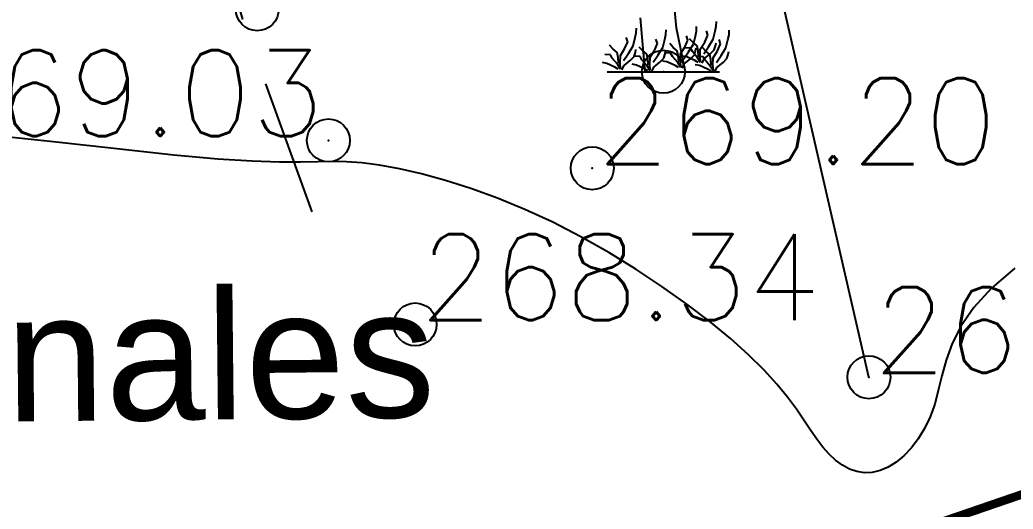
# Model space of a CAD drawing. Header units: millimetres. Extents: x 524954 to 526204, y 9523489 to 9524010.
# Drawn here: x 525202.27 to 525213.84, y 9523677.19 to 9523682.89 of the extents above; entities that cross this region are included whole.
import ezdxf
from ezdxf.enums import TextEntityAlignment as Align

# ---------------------------------------------------------------- set-up
doc = ezdxf.new("R2010")
doc.units = ezdxf.units.MM
doc.header["$PDMODE"] = 32
doc.header["$PDSIZE"] = 0.5
doc.linetypes.add('ACAD_ISO12W100', pattern=[21, 12, -3, 0, -3, 0, -3])
doc.linetypes.add('CACHE2', pattern=[4.7625, 3.175, -1.5875])
for name, color, linetype in [('Arbre', 34, 'ACAD_ISO12W100'), ('Bord Fleuve', 4, 'ACAD_ISO12W100'), ('Borde_Piste', 7, 'CACHE2'), ('Cloture', 7, 'Continuous'), ('CN_01_00', 3, 'Continuous'), ('TopoAlt', 3, 'Continuous'), ('TOPOJIS', 7, 'Continuous'), ('Toponomie', 7, 'CACHE2')]:
    doc.layers.add(name, color=color, linetype=linetype)
doc.styles.add('Simplex 1.0', font='Simplex.shx', dxfattribs={"width": 0.99, "height": 1})
doc.styles.get("Standard").update_dxf_attribs({"font": 'arial.ttf'})
doc.linetypes.add('LIMITE1', pattern='A,6.35,-2.54,[133,ltypeshp.shx,S=2.54,R=0,X=-2.54,Y=0],-2.54,25.4', length=36.83)

# ---------------------------------------------------------------- blocks, each defined once
blk = doc.blocks.new('TCPOINT M')
at = {"color": 0}
blk.add_point((0, 0), dxfattribs=at)
at = {"layer": 'TopoAlt', "style": 'Simplex 1.0', "width": 0.99}
blk.add_attdef('ALT', (0.15, 0.15), '', height=1, dxfattribs=at)
blk = doc.blocks.new('v088')
at = {"linetype": 'Continuous'}
for p, q in [((0.151, 0.506), (0.102, 1.053)), ((-0.213, 0), (-0.268, 0.628)), ((0.256, 0), (0.151, 0.506)), ((-0.654, 0), (0.654, 0))]:
    blk.add_line(p, q, dxfattribs=at)
at = {"color": 3, "linetype": 'Continuous'}
for p, q in [((0.615, 0.531), (0.618, 0.584)), ((-0.317, 0.454), (-0.315, 0.507)), ((0.029, 0.435), (0.031, 0.488)), ((0.373, 0.416), (0.385, 0.474)), ((0.385, 0.474), (0.387, 0.526)), ((0.517, 0.426), (0.5, 0.476)), ((0.579, 0.38), (0.603, 0.474)), ((0.603, 0.474), (0.615, 0.531)), ((0.765, 0.43), (0.767, 0.483)), ((-0.452, 0.267), (-0.416, 0.349)), ((-0.416, 0.349), (-0.433, 0.399)), ((-0.353, 0.303), (-0.329, 0.397)), ((-0.329, 0.397), (-0.317, 0.454)), ((-0.07, 0.329), (-0.087, 0.38)), ((-0.007, 0.284), (0.017, 0.377)), ((0.017, 0.377), (0.029, 0.435)), ((0.25, 0.286), (0.286, 0.368)), ((0.286, 0.368), (0.269, 0.418)), ((0.346, 0.341), (0.305, 0.385)), ((0.349, 0.322), (0.373, 0.416)), ((0.481, 0.344), (0.517, 0.426)), ((0.524, 0.291), (0.579, 0.38)), ((0.666, 0.325), (0.649, 0.375)), ((0.728, 0.279), (0.752, 0.373)), ((0.752, 0.373), (0.765, 0.43)), ((-0.587, 0.264), (-0.627, 0.308)), ((-0.541, 0.224), (-0.587, 0.264)), ((-0.502, 0.188), (-0.452, 0.267)), ((-0.409, 0.214), (-0.353, 0.303)), ((-0.327, 0.226), (-0.32, 0.26)), ((-0.24, 0.245), (-0.281, 0.288)), ((-0.195, 0.204), (-0.24, 0.245)), ((-0.156, 0.168), (-0.106, 0.248)), ((-0.106, 0.248), (-0.07, 0.329)), ((-0.063, 0.195), (-0.007, 0.284)), ((0.019, 0.207), (0.026, 0.24)), ((0.115, 0.284), (0.075, 0.327)), ((0.161, 0.243), (0.115, 0.284)), ((0.173, 0.185), (0.161, 0.243)), ((0.2, 0.207), (0.25, 0.286)), ((0.238, 0.151), (0.293, 0.233)), ((0.315, 0.274), (0.25, 0.279)), ((0.293, 0.233), (0.349, 0.322)), ((0.337, 0.236), (0.315, 0.274)), ((0.397, 0.163), (0.337, 0.236)), ((0.392, 0.301), (0.346, 0.341)), ((0.361, 0.197), (0.375, 0.245)), ((0.375, 0.245), (0.382, 0.279)), ((0.404, 0.243), (0.392, 0.301)), ((0.409, 0.175), (0.404, 0.243)), ((0.428, 0.183), (0.43, 0.264)), ((0.43, 0.264), (0.481, 0.344)), ((0.495, 0.24), (0.454, 0.284)), ((0.469, 0.209), (0.524, 0.291)), ((0.541, 0.2), (0.495, 0.24)), ((0.546, 0.209), (0.591, 0.255)), ((0.579, 0.163), (0.63, 0.243)), ((0.591, 0.255), (0.606, 0.303)), ((0.606, 0.303), (0.613, 0.337)), ((0.63, 0.243), (0.666, 0.325)), ((0.673, 0.19), (0.728, 0.279)), ((0.755, 0.202), (0.762, 0.236)), ((-0.618, 0.197), (-0.683, 0.202)), ((-0.596, 0.159), (-0.618, 0.197)), ((-0.536, 0.087), (-0.596, 0.159)), ((-0.529, 0.166), (-0.541, 0.224)), ((-0.524, 0.099), (-0.529, 0.166)), ((-0.505, 0.106), (-0.502, 0.188)), ((-0.464, 0.132), (-0.409, 0.214)), ((-0.459, 0.072), (-0.387, 0.132)), ((-0.387, 0.132), (-0.341, 0.178)), ((-0.341, 0.178), (-0.327, 0.226)), ((-0.272, 0.178), (-0.337, 0.183)), ((-0.25, 0.139), (-0.272, 0.178)), ((-0.19, 0.067), (-0.25, 0.139)), ((-0.183, 0.147), (-0.195, 0.204)), ((-0.178, 0.079), (-0.183, 0.147)), ((-0.159, 0.087), (-0.156, 0.168)), ((-0.118, 0.113), (-0.063, 0.195)), ((-0.041, 0.113), (0.005, 0.159)), ((0.041, 0.115), (-0.01, 0.125)), ((0.005, 0.159), (0.019, 0.207)), ((0.084, 0.216), (0.019, 0.221)), ((0.106, 0.178), (0.084, 0.216)), ((0.166, 0.106), (0.106, 0.178)), ((0.178, 0.118), (0.173, 0.185)), ((0.197, 0.125), (0.2, 0.207)), ((0.202, 0.055), (0.197, 0.125)), ((0.272, 0.173), (0.221, 0.183)), ((0.243, 0.091), (0.315, 0.151)), ((0.365, 0.13), (0.272, 0.173)), ((0.315, 0.151), (0.361, 0.197)), ((0.406, 0.108), (0.365, 0.13)), ((0.433, 0.108), (0.397, 0.163)), ((0.464, 0.173), (0.399, 0.178)), ((0.433, 0.113), (0.428, 0.183)), ((0.45, 0.099), (0.474, 0.149)), ((0.486, 0.135), (0.464, 0.173)), ((0.474, 0.149), (0.546, 0.209)), ((0.546, 0.063), (0.486, 0.135)), ((0.553, 0.142), (0.541, 0.2)), ((0.558, 0.075), (0.553, 0.142)), ((0.577, 0.082), (0.579, 0.163)), ((0.618, 0.108), (0.673, 0.19)), ((0.695, 0.108), (0.74, 0.154)), ((0.74, 0.154), (0.755, 0.202)), ((-0.661, 0.096), (-0.712, 0.106)), ((-0.567, 0.053), (-0.661, 0.096)), ((-0.527, 0.031), (-0.567, 0.053)), ((-0.5, 0.031), (-0.536, 0.087)), ((-0.5, 0.036), (-0.505, 0.106)), ((-0.483, 0.022), (-0.459, 0.072)), ((-0.315, 0.077), (-0.365, 0.087)), ((-0.221, 0.034), (-0.315, 0.077)), ((-0.18, 0.012), (-0.221, 0.034)), ((-0.154, 0.012), (-0.19, 0.067)), ((-0.154, 0.017), (-0.159, 0.087)), ((-0.137, 0.002), (-0.113, 0.053)), ((-0.113, 0.053), (-0.041, 0.113)), ((0.135, 0.072), (0.041, 0.115)), ((0.175, 0.05), (0.135, 0.072)), ((0.202, 0.05), (0.166, 0.106)), ((0.219, 0.041), (0.243, 0.091)), ((0.421, 0.072), (0.37, 0.082)), ((0.514, 0.029), (0.421, 0.072)), ((0.555, 0.007), (0.514, 0.029)), ((0.582, 0.007), (0.546, 0.063)), ((0.582, 0.012), (0.577, 0.082)), ((0.599, -0.002), (0.623, 0.048)), ((0.623, 0.048), (0.695, 0.108))]:
    blk.add_line(p, q, dxfattribs=at)

msp = doc.modelspace()

# ---------------------------------------------------------------- hatches: boundary and pattern name
at = {"layer": 'Bord Fleuve', "ltscale": 0.5}
h = msp.add_hatch(dxfattribs=at)
h.set_pattern_fill('ANSI33', color=135, scale=2, style=0)
h.paths.add_polyline_path([(525394.875, 9523547.688), (525386.855, 9523539.684), (525374.857, 9523528.592), (525359.402, 9523533.054), (525302.267, 9523541.753), (525253.226, 9523571.678), (525189.199, 9523592.989), (525146.601, 9523610.427), (525134.908, 9523628.389), (525130.258, 9523644.878), (525129.915, 9523646.053), (525134.923, 9523646.805), (525141.4, 9523651.378), (525145.39, 9523652.194), (525150.779, 9523654.113), (525153.673, 9523654.734), (525157.062, 9523656.215), (525170.428, 9523659.554), (525190.68, 9523663.166), (525195.533, 9523671.037), (525214.046, 9523677.393), (525226.978, 9523684.419), (525241.856, 9523699.409), (525259.549, 9523697.749), (525263.742, 9523702.788), (525265.599, 9523705.429), (525271.397, 9523709.575), (525278.663, 9523713.162), (525282.299, 9523718.359), (525286.813, 9523721.853), (525297.974, 9523715.602), (525305.783, 9523711.053), (525316.348, 9523705.233), (525323.457, 9523701.143), (525333.272, 9523695.625), (525364.282, 9523678.524), (525367.141, 9523669.609), (525369.992, 9523664.673), (525374.256, 9523657.439), (525374.878, 9523649.759), (525376.197, 9523640.514), (525378.821, 9523632.503), (525377.801, 9523621.191), (525377.159, 9523606.875), (525382.451, 9523599.216), (525388.758, 9523585.471), (525391.317, 9523567.355), (525392.74, 9523563.589), (525392.123, 9523555.946)])

# ---------------------------------------------------------------- linework, layer by layer
at = {"layer": 'Bord Fleuve', "ltscale": 0.35, "const_width": 0.1, "flags": 128}
msp.add_lwpolyline([(525129.915, 9523646.053), (525134.923, 9523646.805), (525141.4, 9523651.378), (525145.39, 9523652.194), (525150.779, 9523654.113), (525153.673, 9523654.734), (525157.062, 9523656.215), (525170.428, 9523659.554), (525190.68, 9523663.166), (525195.533, 9523671.037), (525214.046, 9523677.393), (525226.978, 9523684.419), (525241.856, 9523699.409), (525259.549, 9523697.749), (525263.742, 9523702.788), (525265.599, 9523705.429), (525271.397, 9523709.575), (525278.663, 9523713.162), (525282.299, 9523718.359), (525286.804, 9523721.846)], dxfattribs=at)
at = {"layer": 'Borde_Piste', "ltscale": 0.5, "flags": 128}
msp.add_lwpolyline([(525205.674, 9523680.65), (525204.879, 9523682.838), (525204.209, 9523685.22), (525203.206, 9523689.032), (525202.685, 9523694.235), (525202.428, 9523698.209), (525202.986, 9523701.688), (525203.291, 9523702.957)], dxfattribs=at)
at = {"layer": 'Cloture', "linetype": 'LIMITE1', "ltscale": 0.1, "flags": 128}
msp.add_lwpolyline([(525212.162, 9523678.723), (525206.634, 9523702.781)], dxfattribs=at)
at = {"layer": 'CN_01_00', "elevation": 269, "flags": 128}
msp.add_lwpolyline([(525213.862, 9523679.995), (525213.59, 9523679.76), (525213.385, 9523679.535), (525213.236, 9523679.32), (525213.132, 9523679.116), (525213.06, 9523678.922), (525213.01, 9523678.74), (525212.97, 9523678.569), (525212.928, 9523678.409), (525212.875, 9523678.262), (525212.811, 9523678.127), (525212.737, 9523678.006), (525212.656, 9523677.899), (525212.569, 9523677.808), (525212.478, 9523677.733), (525212.385, 9523677.675), (525212.292, 9523677.636), (525212.2, 9523677.614), (525212.11, 9523677.611), (525212.022, 9523677.624), (525211.937, 9523677.654), (525211.854, 9523677.698), (525211.774, 9523677.756), (525211.697, 9523677.826), (525211.624, 9523677.909), (525211.553, 9523678.002), (525211.482, 9523678.107), (525211.404, 9523678.223), (525211.316, 9523678.35), (525211.212, 9523678.49), (525211.088, 9523678.642), (525210.939, 9523678.806), (525210.76, 9523678.983), (525210.548, 9523679.173), (525210.306, 9523679.372), (525210.039, 9523679.576), (525209.75, 9523679.78), (525209.445, 9523679.982), (525209.129, 9523680.177), (525208.805, 9523680.36), (525208.478, 9523680.528), (525208.153, 9523680.678), (525207.834, 9523680.808), (525207.524, 9523680.921), (525207.228, 9523681.015), (525206.949, 9523681.092), (525206.69, 9523681.152), (525206.457, 9523681.195), (525206.252, 9523681.222), (525206.075, 9523681.234), (525205.911, 9523681.236), (525205.739, 9523681.232), (525205.539, 9523681.228), (525205.292, 9523681.229), (525204.976, 9523681.24), (525204.573, 9523681.265), (525204.062, 9523681.312), (525203.431, 9523681.38), (525202.695, 9523681.463), (525201.878, 9523681.547)], dxfattribs=at)

# ---------------------------------------------------------------- block references
at = {"layer": 'Arbre'}
msp.add_blockref('v088', (525209.767, 9523682.282), dxfattribs=at)
at = {"layer": 'TOPOJIS'}
ref = msp.add_blockref('TCPOINT M', (525205.034, 9523683.01, 269.46), dxfattribs=at)
ref.add_attrib('ALT', '269.46', dxfattribs={"layer": 'TopoAlt', "height": 1, "style": 'Simplex 1.0', "width": 0.99}).set_placement((525204.984, 9523683.06, 269.46), align=Align.RIGHT)
ref = msp.add_blockref('TCPOINT M', (525205.863, 9523681.482, 269.03), dxfattribs=at)
ref.add_attrib('ALT', '269.03', dxfattribs={"layer": 'TopoAlt', "height": 1, "style": 'Simplex 1.0', "width": 0.99}).set_placement((525205.813, 9523681.532, 269.03), align=Align.RIGHT)
msp.add_blockref('TCPOINT M', (525209.767, 9523682.282, 269.57), dxfattribs=at)
ref = msp.add_blockref('TCPOINT M', (525208.938, 9523681.157, 269.2), dxfattribs=at)
ref.add_attrib('ALT', '269.20', (525208.988, 9523681.207, 269.2), dxfattribs={"layer": 'TopoAlt', "height": 1, "style": 'Simplex 1.0', "width": 0.99})
ref = msp.add_blockref('TCPOINT M', (525206.874, 9523679.338, 268.34), dxfattribs=at)
ref.add_attrib('ALT', '268.34', (525206.924, 9523679.388, 268.34), dxfattribs={"layer": 'TopoAlt', "height": 1, "style": 'Simplex 1.0', "width": 0.99})
ref = msp.add_blockref('TCPOINT M', (525212.162, 9523678.723, 269.16), dxfattribs=at)
ref.add_attrib('ALT', '269.16', (525212.212, 9523678.773, 269.16), dxfattribs={"layer": 'TopoAlt', "height": 1, "style": 'Simplex 1.0', "width": 0.99})

# ---------------------------------------------------------------- texts
at = {"layer": 'Toponomie', "insert": (525189.277, 9523679.571), "char_height": 1.5, "width": 38.52036, "attachment_point": 1, "rotation": 0.603}
msp.add_mtext('Lavage Artizanales \\Pdes Gros Porteurs', dxfattribs=at)

doc.saveas('drawing.dxf')
